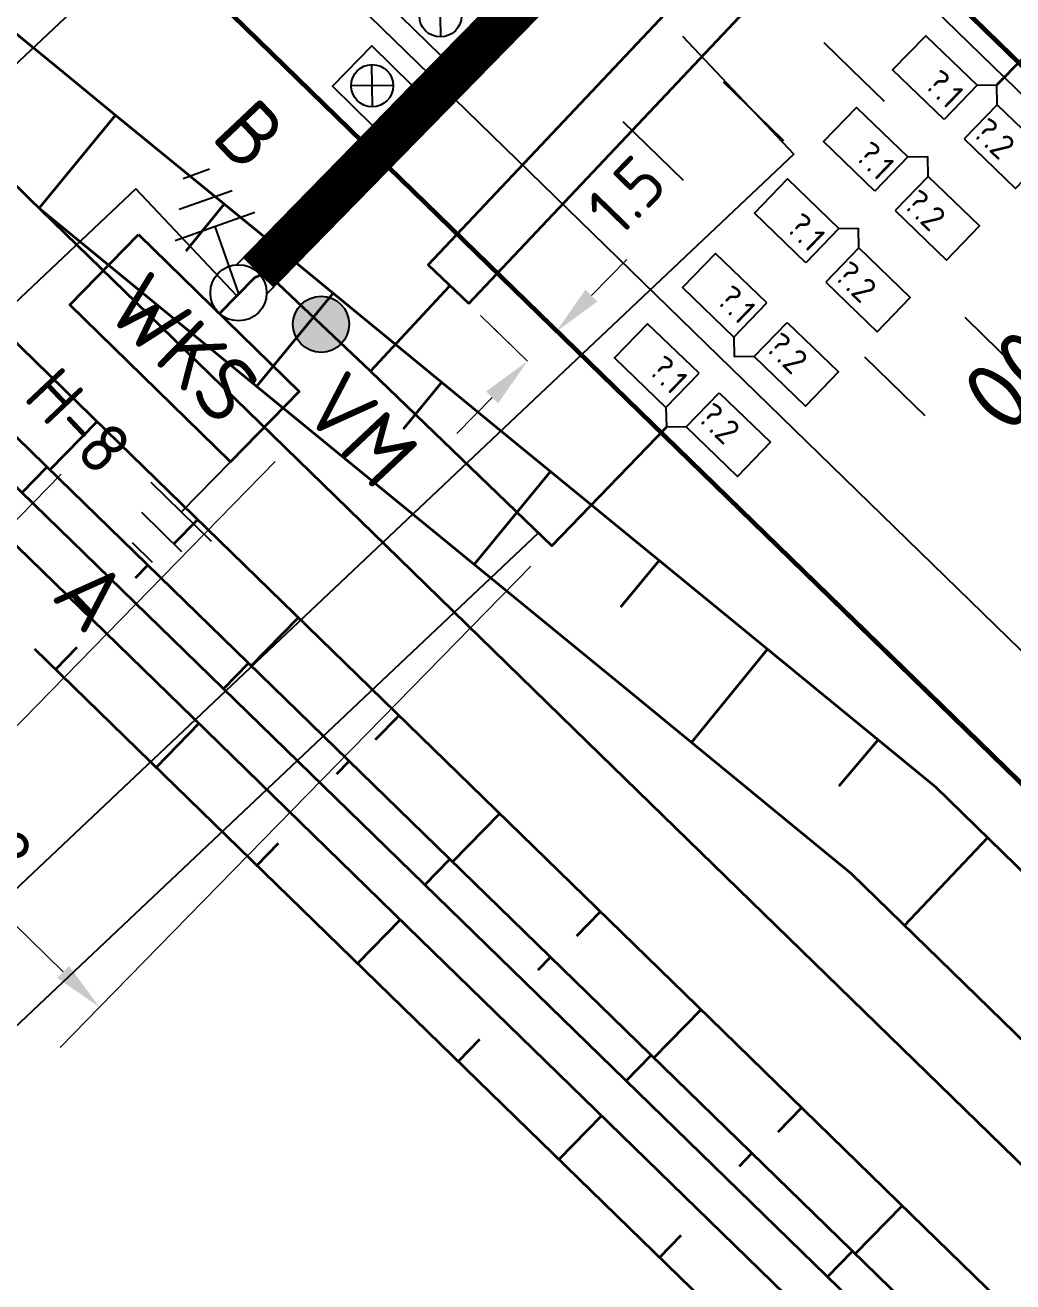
# Model space of a CAD drawing. Header units: metres. Extents: x 134219 to 139178, y 438661 to 444352.
# Drawn here: x 137323.8 to 137358.94, y 440332.51 to 440377.25 of the extents above; entities that cross this region are included whole.
import ezdxf
from ezdxf.enums import TextEntityAlignment as Align

# ---------------------------------------------------------------- set-up
doc = ezdxf.new("R2010")
doc.units = ezdxf.units.M
doc.linetypes.add('13strp', pattern=[4, 1, -3])
doc.linetypes.add('39strp', pattern=[12, 3, -9])
doc.layers.get('DEFPOINTS').update_dxf_attribs({"color": 193})
for name, color, linetype, lineweight in [('N-WE-KL-DATA-S', 10, 'Continuous', 25), ('N-WE-KL-DATA-T18', 1, 'Continuous', 18), ('N-WE-KL-DATA-T25', 7, 'Continuous', 25), ('N-WE-KL-ET_AARDING-S', 7, 'Continuous', 25), ('N-WE-KL-ET_AARDING_AARDELECTRODE-T18', 10, 'Continuous', 18), ('N-WE-KL-ET_AARDING_AARDELECTRODE-T25', 7, 'Continuous', 25), ('N-WE-KL-ET_HULPSTUK_MOF-S', 10, 'Continuous', 25), ('N-WE-KL-ET_LS_OV_KABEL-G', 10, 'KL-LS-OV-N', 35), ('N-WE-KL-ET_LS_OV_KABEL-M', 7, 'Continuous', 18), ('N-WE-KL-ET_LS_OV_KAST-G', 10, 'Continuous', 35), ('N-WE-KL-ET_MANTELBUIS-G', 10, 'Continuous', 35), ('N-WE-KL-MONITORING-T18', 1, 'Continuous', 25), ('N-WE-VW-BEWEGWIJZERING_DRAAGCONSTRUCTIE-PORTAAL-S', 10, 'Continuous', 25), ('N-WE-VW-BEWEGWIJZERING_DRAAGCONSTRUCTIE_PORTAAL_POER-S', 7, 'Continuous', 25), ('N-WE-VW-VS-S', 160, 'Continuous', 25), ('N-WE-VW-VS-T18', 10, 'Continuous', 18), ('N-WE-VW-VS-T25', 7, 'Continuous', 25), ('Utd-ondergr-nw', 8, '13strp', 35), ('X-XX-AL-AANPIJLING-S', 7, 'Continuous', 25)]:
    doc.layers.add(name, color=color, linetype=linetype, lineweight=lineweight)
doc.layers.add('N-WE-KL-MONITORING-T25', color=2, linetype='Continuous')
doc.layers.add('Utd-weg-nw', color=8, linetype='Continuous')
doc.styles.add('alm a2ee v011$0$rtw_iso', font='NLCS-ISO.ttf')
doc.styles.add('ISO18', font='NLCS-ISO.ttf')
doc.styles.add('ISO25', font='NLCS-ISO.ttf')
doc.styles.add('NLCS-ISO', font='NLCS-ISO.ttf')
doc.styles.add('NLCS_18', font='NLCS-ISO.ttf', dxfattribs={"height": 1.8})
doc.linetypes.add('KL-LS-OV-N', pattern='A,4,-1,[103,NLCS.SHX,S=0.75,R=0,X=0,Y=0],-1,4,-1.5,["0V",Standard,S=1,R=0,X=0,Y=-0.5],-3', length=14.5)
doc.dimstyles.new('NLCS_t18_pijl_Dimension_l3_h1', dxfattribs={"dimtxt": 1.8, "dimasz": 1.8, "dimexe": 2, "dimexo": 2, "dimgap": 0.7, "dimtad": 1, "dimdec": 1, "dimzin": 0, "dimdsep": 46, "dimtxsty": 'NLCS_18', "dimcen": 2.5, "dimdle": 2, "dimclrd": 256, "dimclre": 256, "dimclrt": 256, "dimadec": 1, "dimazin": 0, "dimtfac": 1, "dimtdec": 1, "dimtofl": 0, "dimtmove": 1, "dimatfit": 0, "dimfxl": 0, "dimtolj": 1, "dimtzin": 0, "dimlwd": 18, "dimlwe": 18, "dimarcsym": 0})

# ---------------------------------------------------------------- blocks, each defined once
blk = doc.blocks.new('SVW-BEWEGWIJZERING_DRAAGCONSTRUCTIE_PORTAAL_ANWB (A2 77.880 HRR)')
for points in [[(-0.074, 0.997), (20.207, 21.763)], [(0.999, -0.051), (21.28, 20.715)]]:
    blk.add_lwpolyline(points)
at = {"ltscale": 10}
blk.add_lwpolyline([(0.699, 0.715, 1.5, 1.5, 0), (20.507, 20.997, 0, 0, 0)], format="xyseb", dxfattribs=at)
blk = doc.blocks.new('SKL-DATA_SIGNAALGEVER_DYNAMISCH-SO')
blk.add_line((0, 2), (0, -2))
blk.add_lwpolyline([(0, -1), (0, 1), (-2, 1), (-2, -1)], close=True)
for points in [[(-0.47, -0.53), (-1.53, 0.53)], [(-0.47, 0.53), (-1.53, -0.53)]]:
    blk.add_lwpolyline(points)
blk.add_circle((-1, 0), 0.75)
at = {"layer": 'N-WE-KL-DATA-T18', "linetype": 'ByBlock', "style": 'NLCS-ISO', "flags": 1}
for tag, p in [('LEVERANCIER', (0, -6.431)), ('BEHOREND_BIJ_PORTAAL_(CONSTRUCTIENUMMER)', (0, -10.215)), ('LOCATIE', (0, -14)), ('TYPE_SIGNAALGEVER', (0, -17.784)), ('PB-ADRES', (0, -21.569)), ('RIJSTROOK_(1,2,3,ETC.)', (0, -25.353)), ('BPS-CODERING', (0, -29.138)), ('OVERIGE_OPMERKING(EN)_1', (0, -32.922)), ('OVERIGE_OPMERKING(EN)_2', (0, -36.707))]:
    blk.add_attdef(tag, p, '', height=1.8, dxfattribs=at)
at = {"layer": 'N-WE-KL-DATA-T25', "linetype": 'ByBlock', "style": 'NLCS-ISO'}
blk.add_attdef('OMSCHRIJVING_T.B.V._LEGENDA', (0, 4.715), '', height=2.5, dxfattribs=at)
blk = doc.blocks.new('SVW-VS_KAST_BERMKAST-SO')
blk.add_lwpolyline([(-4, -1), (4, -1), (4, -4.5), (-4, -4.5)], close=True)
at = {"layer": 'N-WE-VW-VS-T18', "style": 'NLCS-ISO', "flags": 1}
for tag, p in [('OMSCHRIJVING_LEGENDA', (0, -11.181)), ('CONSTRUCTIENUMMER', (0, -14.965)), ('LOCATIE', (0, -18.75)), ('BPS-CODERING', (0, -22.534)), ('NAAM_TB_POORTNUMMER_1', (0, -26.319)), ('CLID_POORTNUMMER_1', (0, -30.103)), ('IP-ADRES_POORTNUMMER_1', (0, -33.888)), ('NAAM_TB_POORTNUMMER_2', (0, -37.672)), ('CLID_POORTNUMMER_2', (0, -41.457)), ('IP-ADRES_POORTNUMMER_2', (0, -45.241)), ('NAAM_TB_POORTNUMMER_3', (0, -49.026)), ('CLID_POORTNUMMER_3', (0, -52.81)), ('IP-ADRES_POORTNUMMER_3', (0, -56.595)), ('NAAM_TB_POORTNUMMER_4', (0, -60.379)), ('CLID_POORTNUMMER_4', (0, -64.164)), ('IP-ADRES_POORTNUMMER_4', (0, -67.948)), ('NAAM_SWITCH', (0, -71.733)), ('IP-ADRES_SWITCH', (0, -75.517)), ('VOEDINGSPUNT', (0, -79.302)), ('POSITIE_X', (0, -86.871)), ('POSITIE_Y', (0, -90.655)), ('OVERIGE_OPMERKING(EN)_1', (0, -94.44)), ('OVERIGE_OPMERKING(EN)_2', (0, -98.224))]:
    blk.add_attdef(tag, p, '', height=1.8, dxfattribs=at)
at = {"layer": 'N-WE-VW-VS-T18', "style": 'NLCS-ISO'}
blk.add_attdef('GROEPSNUMMER', (0, -83.086), '', height=1.8, dxfattribs=at)
at = {"layer": 'N-WE-VW-VS-T25', "style": 'NLCS-ISO'}
blk.add_attdef('SOORT_KAST', text='', height=2.25, dxfattribs=at).set_placement((0, -2.75), align=Align.MIDDLE_CENTER)
blk = doc.blocks.new('SVW-TDI_HULP_DETECTIELUS-SO')
blk.add_line((0.5, 0.5), (0, 0))
at = {"color": 0, "linetype": 'ByBlock'}
blk.add_lwpolyline([(0.5, 2.192), (3.038, 2.192), (3.038, 0.5), (0.5, 0.5)], close=True, dxfattribs=at)
at = {"layer": 'N-WE-VW-VS-T18', "linetype": 'ByBlock', "style": 'NLCS-ISO', "flags": 1}
for tag, p in [('OMSCHRIJVING_LEGENDA', (7.741, -6.192)), ('NABIJ_PORTAAL', (7.741, -9.976)), ('LOCATIE', (7.741, -13.761)), ('RIJSTROKEN', (7.741, -17.545)), ('OVERIGE_OPMERKING(EN)_1', (7.741, -21.33)), ('OVERIGE_OPMERKING(EN)_2', (7.741, -25.114))]:
    blk.add_attdef(tag, p, '', height=1.8, dxfattribs=at)
at = {"layer": 'N-WE-VW-VS-T25', "linetype": 'ByBlock', "style": 'NLCS-ISO'}
blk.add_attdef('LUSNUMMER', text='', height=1.8, dxfattribs=at).set_placement((2.264, 1.346), align=Align.MIDDLE)
blk = doc.blocks.new('SKL-ET_HULP_MOF_VERBINDINGSMOF-SO')
at = {"ltscale": 10}
h = blk.add_hatch(color=256, dxfattribs=at)
edge = h.paths.add_edge_path()
edge.add_arc((0, 0), 1, 0, 360)
blk.add_circle((0, 0), 1)
at = {"layer": 'N-WE-KL-MONITORING-T18', "style": 'ISO18', "flags": 1}
for tag, p in [('OMSCHRIJVING_LEGENDA', (0, -8.431)), ('LOCATIE', (0, -12.215)), ('MASTNUMMER', (0, -16)), ('VAN', (0, -19.784)), ('NAAR', (0, -23.569)), ('VOEDINGSPUNT', (0, -27.353)), ('GROEPSNUMMER', (0, -31.138)), ('OVERIGE_OPMERKING(EN)_1', (0, -34.922)), ('OVERIGE_OPMERKING(EN)_2', (0, -38.707))]:
    blk.add_attdef(tag, p, '', height=1.8, dxfattribs=at)
at = {"layer": 'N-WE-KL-MONITORING-T25', "style": 'ISO25'}
blk.add_attdef('SOORT_MOF', (0, 2.715), '', height=2.25, dxfattribs=at)
blk = doc.blocks.new('SKL-ET_AARDING_AARDELECTRODE-SO')
for points in [[(2.5, 1.5), (2.5, -1.5)], [(3.5, 1), (3.5, -1)], [(4.5, -0.5), (4.5, 0.5)], [(0, 0), (2.5, 0)]]:
    blk.add_lwpolyline(points)
at = {"layer": 'N-WE-KL-ET_AARDING_AARDELECTRODE-T18', "style": 'NLCS-ISO', "flags": 1}
for tag, p in [('OMSCHRIJVING_LEGENDA', (0, -8.635)), ('CONSTRUCTIENUMMER', (0, -12.42)), ('LOCATIE', (0, -16.204)), ('OVERIGE_OPMERKING(EN)_1', (0, -19.989)), ('OVERIGE_OPMERKING(EN)_2', (0, -23.773))]:
    blk.add_attdef(tag, p, '', height=1.8, dxfattribs=at)
at = {"layer": 'N-WE-KL-ET_AARDING_AARDELECTRODE-T25', "style": 'NLCS-ISO'}
blk.add_attdef('TYPE_SYMBOOL', (0, 4.405), '', height=2.25, dxfattribs=at)
blk = doc.blocks.new('SKL-ET_AARDING_AARDELEKTRODE-SO (1)')
for points in [[(2.5, 1.5), (2.5, -1.5)], [(3.5, 1), (3.5, -1)], [(4.5, -0.5), (4.5, 0.5)], [(0, 0), (2.5, 0)]]:
    blk.add_lwpolyline(points)
at = {"layer": 'N-WE-KL-ET_AARDING_AARDELECTRODE-T18', "style": 'NLCS-ISO', "flags": 1}
for tag, p in [('OMSCHRIJVING_LEGENDA', (0, -8.635)), ('CONSTRUCTIENUMMER', (0, -12.42)), ('LOCATIE', (0, -16.204)), ('OVERIGE_OPMERKING(EN)_1', (0, -19.989)), ('OVERIGE_OPMERKING(EN)_2', (0, -23.773))]:
    blk.add_attdef(tag, p, '', height=1.8, dxfattribs=at)
at = {"layer": 'N-WE-KL-ET_AARDING_AARDELECTRODE-T25', "style": 'NLCS-ISO'}
blk.add_attdef('TYPE_SYMBOOL', (0, 4.405), '', height=2.25, dxfattribs=at)
blk = doc.blocks.new('SVW-BEWEGWIJZERING_DRAAGCONSTRUCTIE_PORTAAL_POER-SO')
blk.add_circle((0, 0), 1)
at = {"layer": 'N-WE-KL-MONITORING-T18', "style": 'ISO18', "flags": 1}
for tag, p in [('OMSCHRIJVING_LEGENDA', (0, 28.559)), ('CONSTRUCTIENUMMER', (0, 24.775)), ('LOCATIE', (0, 20.99)), ('TYPE_POER', (0, 17.206)), ('POSITIE_POER', (0, 13.421)), ('OVERIGE_OPMERKING(EN)_1', (0, 9.637)), ('OVERIGE_OPMERKING(EN)_2', (0, 5.852))]:
    blk.add_attdef(tag, p, '', height=1.8, dxfattribs=at)
blk = doc.blocks.new('SVW-BEWEGWIJZERING_DRAAGCONSTRUCTIE_PORTAAL')
blk.add_circle((0, 0), 1)
at = {"layer": 'N-WE-KL-MONITORING-T18', "style": 'ISO18', "flags": 1}
for tag, p in [('OMSCHRIJVING_LEGENDA', (9, -7.431)), ('CONSTRUCTIENUMMER', (9, -11.215)), ('LOCATIE', (9, -15)), ('LENGTE_PORTAAL', (9, -18.784)), ('TYPE_PORTAAL', (9, -22.569)), ('BPS-CODERING', (9, -26.353)), ('OVERIGE_OPMERKING(EN)_1', (9, -30.138)), ('OVERIGE_OPMERKING(EN)_2', (9, -33.922))]:
    blk.add_attdef(tag, p, '', height=1.8, dxfattribs=at)
blk = doc.blocks.new('*D353')
at = {"layer": 'DEFPOINTS', "color": 0, "transparency": 16777216}
for p in [(137316.265, 440352.229), (137316.265, 440352.229), (137326.447, 440342.286)]:
    blk.add_point(p, dxfattribs=at)
at = {"layer": 'N-WE-KL-ET_LS_OV_KABEL-M', "lineweight": 18, "transparency": 16777216}
for p, q in [((137316.265, 440352.229), (137314.868, 440350.799)), ((137326.447, 440342.286), (137325.049, 440340.855))]:
    blk.add_line(p, q, dxfattribs=at)
at = {"layer": 'N-WE-KL-ET_LS_OV_KABEL-M', "linetype": 'Continuous', "lineweight": 18, "transparency": 16777216}
blk.add_line((137325.159, 440343.543), (137317.553, 440350.972), dxfattribs=at)
at = {"layer": 'N-WE-KL-ET_LS_OV_KABEL-M', "transparency": 16777216}
for points in [[(137317.763, 440351.186), (137317.343, 440350.757), (137316.265, 440352.229)], [(137325.368, 440343.758), (137324.949, 440343.329), (137326.447, 440342.286)]]:
    blk.add_solid(points, dxfattribs=at)
at = {"layer": 'N-WE-KL-ET_LS_OV_KABEL-M', "transparency": 16777216, "insert": (137322.211, 440348.659), "char_height": 1.8, "attachment_point": 5, "rotation": 315.6757, "style": 'NLCS_18'}
blk.add_mtext('\\A1;14.2', dxfattribs=at)
blk = doc.blocks.new('*D420')
at = {"layer": 'DEFPOINTS', "color": 0, "transparency": 16777216}
for p in [(137342.689, 440366.33), (137341.671, 440365.285), (137341.671, 440365.285)]:
    blk.add_point(p, dxfattribs=at)
at = {"layer": 'N-WE-KL-ET_LS_OV_KABEL-M', "linetype": 'Continuous', "lineweight": 18, "transparency": 16777216}
for p, q in [((137343.945, 440367.619), (137345.202, 440368.908)), ((137340.415, 440363.996), (137339.159, 440362.707))]:
    blk.add_line(p, q, dxfattribs=at)
at = {"layer": 'N-WE-KL-ET_LS_OV_KABEL-M', "lineweight": 18, "transparency": 16777216}
for p, q in [((137342.689, 440366.33), (137341.257, 440367.726)), ((137341.671, 440365.285), (137340.239, 440366.681))]:
    blk.add_line(p, q, dxfattribs=at)
at = {"layer": 'N-WE-KL-ET_LS_OV_KABEL-M', "transparency": 16777216}
for points in [[(137343.73, 440367.828), (137344.16, 440367.409), (137342.689, 440366.33)], [(137340.2, 440364.206), (137340.63, 440363.787), (137341.671, 440365.285)]]:
    blk.add_solid(points, dxfattribs=at)
at = {"layer": 'N-WE-KL-ET_LS_OV_KABEL-M', "transparency": 16777216, "insert": (137345.185, 440371.183), "char_height": 1.8, "attachment_point": 5, "rotation": 45.7374, "style": 'NLCS_18'}
blk.add_mtext('\\A1;1.5', dxfattribs=at)

msp = doc.modelspace()

# ---------------------------------------------------------------- linework, layer by layer
at = {"layer": 'N-WE-KL-ET_LS_OV_KABEL-G', "flags": 128}
for points, elevation in [([(137362.441, 440379.299), (137359.56, 440376.377), (137359.252, 440376.018), (137358.369, 440375.122)], 1.281), ([(137338.862, 440368.023), (137338.889, 440367.937), (137336.092, 440364.931), (137332.377, 440368.446), (137331.957, 440368.248), (137330.718, 440366.98)], 0.252), ([(137336.092, 440364.931), (137342.541, 440358.711), (137346.611, 440362.931)], 0.252)]:
    msp.add_lwpolyline(points, dxfattribs=dict(at, elevation=elevation))
at = {"layer": 'N-WE-KL-ET_LS_OV_KABEL-M'}
for points in [[(137339.998, 440366.916), (137341.671, 440365.285)], [(137332.698, 440361.712), (137322.229, 440350.993)], [(137325.089, 440361.264), (137316.265, 440352.229)], [(137341.787, 440357.992), (137326.447, 440342.286)]]:
    msp.add_lwpolyline(points, dxfattribs=at)
at = {"layer": 'N-WE-KL-ET_MANTELBUIS-G', "flags": 128}
msp.add_lwpolyline([(137339.59, 440367.337), (137356.226, 440384.992), (137354.77, 440386.363), (137338.134, 440368.709)], close=True, dxfattribs=at)
at = {"layer": 'Utd-ondergr-nw', "linetype": 'Continuous', "flags": 128}
for points in [[(137298.882, 440434.605), (137306.044, 440427.625), (137313.205, 440420.646), (137320.367, 440413.666), (137327.528, 440406.687), (137334.69, 440399.707), (137341.851, 440392.728), (137343.477, 440391.143), (137349.012, 440385.748), (137356.174, 440378.769), (137363.335, 440371.789), (137370.497, 440364.81), (137377.658, 440357.83), (137384.82, 440350.851), (137391.981, 440343.871), (137399.143, 440336.892), (137406.304, 440329.912), (137413.466, 440322.933), (137420.627, 440315.953), (137427.789, 440308.974)], [(137298.931, 440434.655), (137306.092, 440427.675), (137313.254, 440420.696), (137320.415, 440413.716), (137327.577, 440406.737), (137334.738, 440399.757), (137341.9, 440392.778), (137343.525, 440391.194), (137349.061, 440385.798), (137356.223, 440378.819), (137363.384, 440371.839), (137370.546, 440364.86), (137377.707, 440357.881), (137384.869, 440350.901), (137392.03, 440343.922), (137399.192, 440336.942), (137406.353, 440329.963), (137413.515, 440322.983), (137420.676, 440316.004), (137427.838, 440309.024)], [(137300.419, 440407.526), (137307.58, 440400.546), (137314.742, 440393.567), (137321.903, 440386.587), (137329.065, 440379.608), (137330.69, 440378.024), (137336.226, 440372.628), (137343.388, 440365.649), (137350.549, 440358.67), (137357.71, 440351.69), (137364.872, 440344.711), (137372.033, 440337.731), (137379.195, 440330.752), (137386.356, 440323.772), (137393.518, 440316.793), (137400.679, 440309.813)], [(137300.468, 440407.576), (137307.629, 440400.597), (137314.79, 440393.617), (137321.952, 440386.638), (137329.113, 440379.658), (137330.739, 440378.074), (137336.275, 440372.679), (137343.436, 440365.699), (137350.598, 440358.72), (137357.759, 440351.74), (137364.921, 440344.761), (137372.082, 440337.781), (137379.244, 440330.802), (137386.405, 440323.822), (137393.567, 440316.843), (137400.728, 440309.863)], [(137297.096, 440404.117), (137303.658, 440396.522), (137310.219, 440388.926), (137317.38, 440381.947), (137325.142, 440375.583), (137326.904, 440374.139), (137332.904, 440369.22), (137340.666, 440362.856), (137348.427, 440356.492), (137356.189, 440350.129), (137363.35, 440343.149), (137370.512, 440336.17), (137377.673, 440329.19), (137384.835, 440322.211), (137391.996, 440315.231), (137399.158, 440308.252)], [(137300.824, 440393.614), (137307.985, 440386.635), (137315.147, 440379.655), (137322.308, 440372.676), (137323.934, 440371.091), (137329.47, 440365.696), (137336.631, 440358.717), (137343.793, 440351.737), (137350.954, 440344.758), (137358.116, 440337.778), (137365.277, 440330.799), (137372.439, 440323.819), (137379.6, 440316.84), (137386.762, 440309.86)], [(137298.032, 440390.749), (137305.194, 440383.77), (137312.355, 440376.79), (137319.517, 440369.811), (137321.142, 440368.227), (137326.678, 440362.831), (137333.839, 440355.852), (137341.001, 440348.872), (137348.162, 440341.893), (137355.324, 440334.914), (137362.485, 440327.934), (137369.647, 440320.955), (137376.808, 440313.975), (137383.97, 440306.996)], [(137296.357, 440389.031), (137303.518, 440382.051), (137310.68, 440375.072), (137317.841, 440368.092), (137319.467, 440366.508), (137325.003, 440361.113), (137332.164, 440354.133), (137339.326, 440347.154), (137346.487, 440340.174), (137353.649, 440333.195), (137360.81, 440326.215), (137367.972, 440319.236), (137375.133, 440312.256), (137382.295, 440305.277)], [(137295.467, 440388.118), (137302.629, 440381.138), (137309.79, 440374.159), (137316.952, 440367.179), (137318.577, 440365.595), (137324.113, 440360.2), (137331.275, 440353.22), (137338.436, 440346.241), (137345.598, 440339.261), (137352.759, 440332.282), (137359.92, 440325.302), (137367.082, 440318.323), (137374.243, 440311.343), (137381.405, 440304.364)], [(137301.582, 440380.064), (137308.743, 440373.084), (137315.905, 440366.105), (137317.53, 440364.521), (137323.066, 440359.125), (137330.228, 440352.146), (137337.389, 440345.166), (137344.551, 440338.187), (137351.712, 440331.208), (137358.874, 440324.228), (137366.035, 440317.249), (137373.197, 440310.269), (137380.358, 440303.29)], [(137324.305, 440370.729), (137327.022, 440374.042)], [(137329.53, 440369.216), (137330.888, 440370.872)], [(137324.305, 440370.729), (137329.903, 440366.14), (137337.664, 440359.777), (137345.426, 440353.413), (137353.188, 440347.049), (137360.349, 440340.07), (137367.511, 440333.09), (137374.672, 440326.111), (137381.834, 440319.131), (137388.995, 440312.152), (137396.157, 440305.172), (137403.318, 440298.193), (137410.48, 440291.214), (137417.641, 440284.234), (137424.803, 440277.255), (137431.964, 440270.275), (137439.126, 440263.296), (137446.287, 440256.316), (137453.449, 440249.337), (137460.61, 440242.357), (137467.771, 440235.378), (137474.933, 440228.398), (137482.094, 440221.419), (137489.256, 440214.439)], [(137332.039, 440364.389), (137334.755, 440367.702)], [(137337.263, 440362.875), (137338.621, 440364.532)], [(137324.685, 440361.422), (137326.36, 440363.141)], [(137323.697, 440360.605), (137324.587, 440361.518)], [(137339.772, 440358.049), (137342.488, 440361.362)], [(137329.104, 440358.792), (137329.941, 440359.651)], [(137327.723, 440357.572), (137328.168, 440358.028)], [(137344.996, 440356.535), (137346.355, 440358.192)], [(137331.847, 440354.443), (137333.522, 440356.161)], [(137324.132, 440355.05), (137328.71, 440350.588), (137335.871, 440343.609), (137343.033, 440336.629), (137350.194, 440329.65), (137357.356, 440322.67), (137364.517, 440315.691), (137371.679, 440308.712), (137374.189, 440306.265)], [(137325.645, 440355.093), (137324.886, 440354.314)], [(137347.505, 440351.709), (137350.203, 440355.036)], [(137330.859, 440353.626), (137331.748, 440354.539)], [(137336.265, 440351.812), (137337.103, 440352.672)], [(137329.985, 440352.382), (137328.467, 440350.825)], [(137352.758, 440350.172), (137354.145, 440351.805)], [(137334.884, 440350.592), (137335.329, 440351.049)], [(137339.008, 440347.463), (137340.683, 440349.182)], [(137332.807, 440348.114), (137332.048, 440347.335)], [(137355.086, 440345.199), (137358.042, 440348.323)], [(137338.02, 440346.646), (137338.91, 440347.559)], [(137337.147, 440345.403), (137335.629, 440343.845)], [(137343.427, 440344.833), (137344.264, 440345.692)], [(137342.046, 440343.613), (137342.491, 440344.069)], [(137346.17, 440340.484), (137347.845, 440342.202)], [(137339.968, 440341.134), (137339.209, 440340.355)], [(137345.181, 440339.667), (137346.071, 440340.58)], [(137350.588, 440337.853), (137351.426, 440338.713)], [(137344.308, 440338.423), (137342.79, 440336.866)], [(137349.207, 440336.633), (137349.652, 440337.09)], [(137353.331, 440333.504), (137355.006, 440335.223)], [(137347.13, 440334.155), (137346.371, 440333.376)], [(137352.343, 440332.687), (137353.233, 440333.6)]]:
    msp.add_lwpolyline(points, dxfattribs=at)
at = {"layer": 'Utd-weg-nw', "linetype": '39strp', "flags": 128}
for points in [[(136109.368, 442069.932), (136109.925, 442069.034), (136115.2, 442060.539), (136120.475, 442052.043), (136125.75, 442043.548), (136131.025, 442035.052), (136136.3, 442026.556), (136141.575, 442018.061), (136146.85, 442009.565), (136152.125, 442001.07), (136157.399, 441992.574), (136162.674, 441984.078), (136167.949, 441975.583), (136173.224, 441967.087), (136178.499, 441958.592), (136183.774, 441950.096), (136189.049, 441941.601), (136194.324, 441933.105), (136199.599, 441924.609), (136204.874, 441916.114), (136210.149, 441907.618), (136215.424, 441899.123), (136220.699, 441890.627), (136225.974, 441882.131), (136231.249, 441873.636), (136236.524, 441865.14), (136241.798, 441856.645), (136247.073, 441848.149), (136252.348, 441839.653), (136257.623, 441831.158), (136262.898, 441822.662), (136268.173, 441814.167), (136273.448, 441805.671), (136278.723, 441797.176), (136283.998, 441788.68), (136289.273, 441780.184), (136294.548, 441771.689), (136299.823, 441763.193), (136305.098, 441754.698), (136310.373, 441746.202), (136315.648, 441737.706), (136320.922, 441729.211), (136326.197, 441720.715), (136331.472, 441712.22), (136336.747, 441703.724), (136342.022, 441695.228), (136347.297, 441686.733), (136352.572, 441678.237), (136357.847, 441669.742), (136363.122, 441661.246), (136368.397, 441652.75), (136373.672, 441644.255), (136378.947, 441635.759), (136384.222, 441627.264), (136389.497, 441618.768), (136394.772, 441610.273), (136400.046, 441601.777), (136405.321, 441593.281), (136410.596, 441584.786), (136415.871, 441576.29), (136421.146, 441567.795), (136426.421, 441559.299), (136431.696, 441550.803), (136436.971, 441542.308), (136442.246, 441533.812), (136447.521, 441525.317), (136452.796, 441516.821), (136458.071, 441508.325), (136463.346, 441499.83), (136468.621, 441491.334), (136473.896, 441482.839), (136479.171, 441474.343), (136484.445, 441465.847), (136489.72, 441457.352), (136494.995, 441448.856), (136500.27, 441440.361), (136505.545, 441431.865), (136510.82, 441423.37), (136516.095, 441414.874), (136521.37, 441406.378), (136526.645, 441397.883), (136531.92, 441389.387), (136537.195, 441380.892), (136542.47, 441372.396), (136547.745, 441363.9), (136553.02, 441355.405), (136558.295, 441346.909), (136563.569, 441338.414), (136568.844, 441329.918), (136574.119, 441321.422), (136579.394, 441312.927), (136584.669, 441304.431), (136589.944, 441295.936), (136595.219, 441287.44), (136600.494, 441278.944), (136605.769, 441270.449), (136611.044, 441261.953), (136616.319, 441253.458), (136621.594, 441244.962), (136626.869, 441236.467), (136632.144, 441227.971), (136637.419, 441219.475), (136642.694, 441210.98), (136647.968, 441202.484), (136653.243, 441193.989), (136658.518, 441185.493), (136663.793, 441176.997), (136669.068, 441168.502), (136674.343, 441160.006), (136679.618, 441151.511), (136684.893, 441143.015), (136690.168, 441134.519), (136695.443, 441126.024), (136700.718, 441117.528), (136705.993, 441109.033), (136711.268, 441100.537), (136716.543, 441092.041), (136721.818, 441083.546), (136726.267, 441076.38), (136727.093, 441075.05), (136732.37, 441066.553), (136737.653, 441058.055), (136742.945, 441049.559), (136748.25, 441041.066), (136753.571, 441032.578), (136758.912, 441024.098), (136764.276, 441015.629), (136769.666, 441007.171), (136775.085, 440998.728), (136780.537, 440990.302), (136786.026, 440981.895), (136791.554, 440973.509), (136797.125, 440965.147), (136802.742, 440956.811), (136805.569, 440952.654), (136808.409, 440948.504), (136814.127, 440940.229), (136817.066, 440936.02), (136819.901, 440931.988), (136825.73, 440923.785), (136831.614, 440915.621), (136837.552, 440907.497), (136843.543, 440899.412), (136849.589, 440891.367), (136855.688, 440883.363), (136861.84, 440875.4), (136868.045, 440867.478), (136874.303, 440859.598), (136880.614, 440851.759), (136886.976, 440843.963), (136893.39, 440836.209), (136899.856, 440828.498), (136906.373, 440820.831), (136912.941, 440813.207), (136919.56, 440805.627), (136926.229, 440798.091), (136932.948, 440790.6), (136939.717, 440783.154), (136941.326, 440781.399), (136946.535, 440775.754), (136953.397, 440768.4), (136960.3, 440761.089), (136967.241, 440753.82), (136974.217, 440746.59), (136981.224, 440739.396), (136988.26, 440732.235), (136995.322, 440725.104), (137002.407, 440718.002), (137009.511, 440710.924), (137016.632, 440703.869), (137023.767, 440696.834), (137030.913, 440689.815), (137038.068, 440682.81), (137045.227, 440675.815), (137046.66, 440674.418), (137052.39, 440668.829), (137058.859, 440662.524), (137059.552, 440661.848), (137066.714, 440654.869), (137073.875, 440647.889), (137081.037, 440640.91), (137088.198, 440633.93), (137095.359, 440626.951), (137100.373, 440622.065), (137102.521, 440619.971), (137109.682, 440612.992), (137116.844, 440606.012), (137124.005, 440599.033), (137131.167, 440592.053), (137138.328, 440585.074), (137145.49, 440578.094), (137152.651, 440571.115), (137159.813, 440564.135), (137166.974, 440557.156), (137174.136, 440550.177), (137181.297, 440543.197), (137188.459, 440536.218), (137195.62, 440529.238), (137202.782, 440522.259), (137209.943, 440515.279), (137217.105, 440508.3), (137224.266, 440501.32), (137231.428, 440494.341), (137238.589, 440487.361), (137245.751, 440480.382), (137252.912, 440473.402), (137260.074, 440466.423), (137267.235, 440459.443), (137274.396, 440452.464), (137281.558, 440445.484), (137288.719, 440438.505), (137295.881, 440431.525), (137303.042, 440424.546), (137310.204, 440417.566), (137317.365, 440410.587), (137324.527, 440403.607), (137331.688, 440396.628), (137338.85, 440389.648), (137340.475, 440388.064), (137346.011, 440382.669), (137353.173, 440375.689), (137360.334, 440368.71), (137367.496, 440361.73), (137374.657, 440354.751), (137381.819, 440347.771), (137388.98, 440340.792), (137396.142, 440333.812), (137403.303, 440326.833), (137410.465, 440319.854), (137417.626, 440312.874), (137424.788, 440305.895), (137431.949, 440298.915), (137439.111, 440291.936), (137446.272, 440284.956), (137453.433, 440277.977), (137460.595, 440270.997), (137467.756, 440264.018), (137474.918, 440257.038), (137482.079, 440250.059), (137489.241, 440243.079), (137496.402, 440236.1), (137503.564, 440229.12), (137510.725, 440222.141), (137517.887, 440215.161), (137525.048, 440208.182), (137532.21, 440201.202), (137539.371, 440194.223), (137546.533, 440187.243), (137550.758, 440183.125), (137553.694, 440180.264), (137560.856, 440173.284), (137568.017, 440166.305), (137575.179, 440159.325), (137582.34, 440152.346), (137589.502, 440145.366), (137596.663, 440138.387), (137603.825, 440131.407), (137610.986, 440124.428), (137618.148, 440117.448), (137625.309, 440110.469), (137632.47, 440103.49), (137639.632, 440096.51), (137646.793, 440089.531), (137653.955, 440082.551), (137661.116, 440075.572), (137668.278, 440068.592), (137675.439, 440061.613), (137682.601, 440054.633), (137689.762, 440047.654), (137696.924, 440040.674), (137697.497, 440040.116), (137704.085, 440033.695), (137711.247, 440026.715), (137718.408, 440019.736), (137725.57, 440012.756), (137732.731, 440005.777), (137739.893, 439998.797), (137747.054, 439991.818), (137754.216, 439984.838), (137761.377, 439977.859), (137768.539, 439970.879), (137775.7, 439963.9), (137782.862, 439956.92), (137790.023, 439949.941), (137797.185, 439942.961), (137804.346, 439935.982), (137811.507, 439929.002), (137818.669, 439922.023), (137825.83, 439915.043), (137832.992, 439908.064), (137840.153, 439901.084), (137847.315, 439894.105), (137854.476, 439887.125), (137861.638, 439880.146), (137868.799, 439873.167), (137875.961, 439866.187)], [(136106.01, 442068.704), (136106.952, 442067.188), (136112.227, 442058.693), (136117.501, 442050.197), (136122.776, 442041.701), (136128.051, 442033.206), (136133.326, 442024.71), (136138.601, 442016.215), (136143.876, 442007.719), (136149.151, 441999.223), (136154.426, 441990.728), (136159.701, 441982.232), (136164.976, 441973.737), (136170.251, 441965.241), (136175.526, 441956.745), (136180.801, 441948.25), (136186.076, 441939.754), (136191.351, 441931.259), (136196.625, 441922.763), (136201.9, 441914.268), (136207.175, 441905.772), (136212.45, 441897.276), (136217.725, 441888.781), (136223, 441880.285), (136228.275, 441871.79), (136233.55, 441863.294), (136238.825, 441854.798), (136244.1, 441846.303), (136249.375, 441837.807), (136254.65, 441829.312), (136259.925, 441820.816), (136265.2, 441812.32), (136270.475, 441803.825), (136275.75, 441795.329), (136281.024, 441786.834), (136286.299, 441778.338), (136291.574, 441769.843), (136296.849, 441761.347), (136302.124, 441752.851), (136307.399, 441744.356), (136312.674, 441735.86), (136317.949, 441727.365), (136323.224, 441718.869), (136328.499, 441710.373), (136333.774, 441701.878), (136339.049, 441693.382), (136344.324, 441684.887), (136349.599, 441676.391), (136354.874, 441667.895), (136360.148, 441659.4), (136365.423, 441650.904), (136370.698, 441642.409), (136375.973, 441633.913), (136381.248, 441625.417), (136386.523, 441616.922), (136391.798, 441608.426), (136397.073, 441599.931), (136402.348, 441591.435), (136407.623, 441582.94), (136412.898, 441574.444), (136418.173, 441565.948), (136423.448, 441557.453), (136428.723, 441548.957), (136433.998, 441540.462), (136439.273, 441531.966), (136444.547, 441523.47), (136449.822, 441514.975), (136455.097, 441506.479), (136460.372, 441497.984), (136465.647, 441489.488), (136470.922, 441480.992), (136476.197, 441472.497), (136481.472, 441464.001), (136486.747, 441455.506), (136492.022, 441447.01), (136497.297, 441438.514), (136502.572, 441430.019), (136507.847, 441421.523), (136513.122, 441413.028), (136518.397, 441404.532), (136523.671, 441396.037), (136528.946, 441387.541), (136534.221, 441379.045), (136539.496, 441370.55), (136544.771, 441362.054), (136550.046, 441353.559), (136555.321, 441345.063), (136560.596, 441336.567), (136565.871, 441328.072), (136571.146, 441319.576), (136576.421, 441311.081), (136581.696, 441302.585), (136586.971, 441294.089), (136592.246, 441285.594), (136597.521, 441277.098), (136602.796, 441268.603), (136608.07, 441260.107), (136613.345, 441251.611), (136618.62, 441243.116), (136623.895, 441234.62), (136629.17, 441226.125), (136634.445, 441217.629), (136639.72, 441209.134), (136644.995, 441200.638), (136650.27, 441192.142), (136655.545, 441183.647), (136660.82, 441175.151), (136666.095, 441166.656), (136671.37, 441158.16), (136676.645, 441149.664), (136681.92, 441141.169), (136687.194, 441132.673), (136692.469, 441124.178), (136697.744, 441115.682), (136703.019, 441107.186), (136708.294, 441098.691), (136713.569, 441090.195), (136718.844, 441081.7), (136723.294, 441074.533), (136724.119, 441073.204), (136729.397, 441064.706), (136734.681, 441056.206), (136739.975, 441047.706), (136745.283, 441039.209), (136750.608, 441030.716), (136755.953, 441022.23), (136761.321, 441013.752), (136766.717, 441005.286), (136772.143, 440996.832), (136777.603, 440988.395), (136783.1, 440979.975), (136788.637, 440971.576), (136794.218, 440963.199), (136799.845, 440954.847), (136802.678, 440950.682), (136805.523, 440946.524), (136811.254, 440938.23), (136814.2, 440934.011), (136817.042, 440929.97), (136822.884, 440921.748), (136828.781, 440913.565), (136834.733, 440905.422), (136840.738, 440897.319), (136846.798, 440889.255), (136852.911, 440881.233), (136859.078, 440873.251), (136865.297, 440865.311), (136871.57, 440857.412), (136877.895, 440849.555), (136884.272, 440841.741), (136890.701, 440833.969), (136897.182, 440826.24), (136903.714, 440818.555), (136910.297, 440810.913), (136916.931, 440803.316), (136923.616, 440795.763), (136930.351, 440788.254), (136937.135, 440780.791), (136938.747, 440779.032), (136943.969, 440773.374), (136950.845, 440766.004), (136957.762, 440758.679), (136964.716, 440751.397), (136971.704, 440744.154), (136978.723, 440736.948), (136985.769, 440729.777), (136992.84, 440722.637), (136999.933, 440715.526), (137007.044, 440708.441), (137014.172, 440701.38), (137021.312, 440694.339), (137028.463, 440687.316), (137035.621, 440680.307), (137042.783, 440673.311), (137044.215, 440671.913), (137049.947, 440666.323), (137056.416, 440660.017), (137057.109, 440659.342), (137064.271, 440652.362), (137071.432, 440645.383), (137078.594, 440638.403), (137085.755, 440631.424), (137092.917, 440624.444), (137097.93, 440619.559), (137100.078, 440617.465), (137107.24, 440610.485), (137114.401, 440603.506), (137121.563, 440596.526), (137128.724, 440589.547), (137135.886, 440582.567), (137143.047, 440575.588), (137150.209, 440568.608), (137157.37, 440561.629), (137164.531, 440554.649), (137171.693, 440547.67), (137178.854, 440540.691), (137186.016, 440533.711), (137193.177, 440526.732), (137200.339, 440519.752), (137207.5, 440512.773), (137214.662, 440505.793), (137221.823, 440498.814), (137228.985, 440491.834), (137236.146, 440484.855), (137243.308, 440477.875), (137250.469, 440470.896), (137257.631, 440463.916), (137264.792, 440456.937), (137271.954, 440449.957), (137279.115, 440442.978), (137286.277, 440435.998), (137293.438, 440429.019), (137300.6, 440422.039), (137307.761, 440415.06), (137314.923, 440408.08), (137322.084, 440401.101), (137329.246, 440394.121), (137336.407, 440387.142), (137338.033, 440385.558), (137343.568, 440380.162), (137350.73, 440373.183), (137357.891, 440366.203), (137365.053, 440359.224), (137372.214, 440352.244), (137379.376, 440345.265), (137386.537, 440338.285), (137393.699, 440331.306), (137400.86, 440324.326), (137408.022, 440317.347), (137415.183, 440310.368), (137422.345, 440303.388), (137429.506, 440296.409), (137436.668, 440289.429), (137443.829, 440282.45), (137450.991, 440275.47), (137458.152, 440268.491), (137465.314, 440261.511), (137472.475, 440254.532), (137479.637, 440247.552), (137486.798, 440240.573), (137493.96, 440233.593), (137501.121, 440226.614), (137508.283, 440219.634), (137515.444, 440212.655), (137522.605, 440205.675), (137529.767, 440198.696), (137536.928, 440191.716), (137544.09, 440184.737), (137548.315, 440180.619), (137551.251, 440177.757), (137558.413, 440170.778), (137565.574, 440163.798), (137572.736, 440156.819), (137579.897, 440149.839), (137587.059, 440142.86), (137594.22, 440135.88), (137601.382, 440128.901), (137608.543, 440121.921), (137615.705, 440114.942), (137622.866, 440107.962), (137630.028, 440100.983), (137637.189, 440094.004), (137644.351, 440087.024), (137651.512, 440080.045), (137658.674, 440073.065), (137665.835, 440066.086), (137672.997, 440059.106), (137680.158, 440052.127), (137687.32, 440045.147), (137694.481, 440038.168), (137695.054, 440037.609), (137701.642, 440031.188), (137708.804, 440024.209), (137715.965, 440017.229), (137723.127, 440010.25), (137730.288, 440003.27), (137737.45, 439996.291), (137744.611, 439989.311), (137751.773, 439982.332), (137758.934, 439975.352), (137766.096, 439968.373), (137773.257, 439961.393), (137780.419, 439954.414), (137787.58, 439947.434), (137794.742, 439940.455), (137801.903, 439933.475), (137809.065, 439926.496), (137816.226, 439919.516), (137823.388, 439912.537), (137830.549, 439905.557), (137837.711, 439898.578), (137844.872, 439891.598), (137852.034, 439884.619), (137859.195, 439877.639), (137866.357, 439870.66), (137873.518, 439863.681)], [(136102.653, 442067.476), (136103.978, 442065.342), (136109.253, 442056.846), (136114.528, 442048.351), (136119.803, 442039.855), (136125.078, 442031.36), (136130.353, 442022.864), (136135.628, 442014.368), (136140.903, 442005.873), (136146.178, 441997.377), (136151.453, 441988.882), (136156.727, 441980.386), (136162.002, 441971.89), (136167.277, 441963.395), (136172.552, 441954.899), (136177.827, 441946.404), (136183.102, 441937.908), (136188.377, 441929.412), (136193.652, 441920.917), (136198.927, 441912.421), (136204.202, 441903.926), (136209.477, 441895.43), (136214.752, 441886.935), (136220.027, 441878.439), (136225.302, 441869.943), (136230.577, 441861.448), (136235.852, 441852.952), (136241.126, 441844.457), (136246.401, 441835.961), (136251.676, 441827.465), (136256.951, 441818.97), (136262.226, 441810.474), (136267.501, 441801.979), (136272.776, 441793.483), (136278.051, 441784.987), (136283.326, 441776.492), (136288.601, 441767.996), (136293.876, 441759.501), (136299.151, 441751.005), (136304.426, 441742.51), (136309.701, 441734.014), (136314.976, 441725.518), (136320.25, 441717.023), (136325.525, 441708.527), (136330.8, 441700.032), (136336.075, 441691.536), (136341.35, 441683.04), (136346.625, 441674.545), (136351.9, 441666.049), (136357.175, 441657.554), (136362.45, 441649.058), (136367.725, 441640.562), (136373, 441632.067), (136378.275, 441623.571), (136383.55, 441615.076), (136388.825, 441606.58), (136394.1, 441598.084), (136399.375, 441589.589), (136404.649, 441581.093), (136409.924, 441572.598), (136415.199, 441564.102), (136420.474, 441555.607), (136425.749, 441547.111), (136431.024, 441538.615), (136436.299, 441530.12), (136441.574, 441521.624), (136446.849, 441513.129), (136452.124, 441504.633), (136457.399, 441496.137), (136462.674, 441487.642), (136467.949, 441479.146), (136473.224, 441470.651), (136478.499, 441462.155), (136483.773, 441453.659), (136489.048, 441445.164), (136494.323, 441436.668), (136499.598, 441428.173), (136504.873, 441419.677), (136510.148, 441411.181), (136515.423, 441402.686), (136520.698, 441394.19), (136525.973, 441385.695), (136531.248, 441377.199), (136536.523, 441368.704), (136541.798, 441360.208), (136547.073, 441351.712), (136552.348, 441343.217), (136557.623, 441334.721), (136562.898, 441326.226), (136568.172, 441317.73), (136573.447, 441309.234), (136578.722, 441300.739), (136583.997, 441292.243), (136589.272, 441283.748), (136594.547, 441275.252), (136599.822, 441266.756), (136605.097, 441258.261), (136610.372, 441249.765), (136615.647, 441241.27), (136620.922, 441232.774), (136626.197, 441224.278), (136631.472, 441215.783), (136636.747, 441207.287), (136642.022, 441198.792), (136647.296, 441190.296), (136652.571, 441181.801), (136657.846, 441173.305), (136663.121, 441164.809), (136668.396, 441156.314), (136673.671, 441147.818), (136678.946, 441139.323), (136684.221, 441130.827), (136689.496, 441122.331), (136694.771, 441113.836), (136700.046, 441105.34), (136705.321, 441096.845), (136710.596, 441088.349), (136715.871, 441079.853), (136720.32, 441072.687), (136721.146, 441071.358), (136726.424, 441062.859), (136731.709, 441054.357), (136737.005, 441045.854), (136742.316, 441037.353), (136747.644, 441028.854), (136752.993, 441020.361), (136758.367, 441011.876), (136763.768, 441003.4), (136769.201, 440994.937), (136774.668, 440986.488), (136780.173, 440978.055), (136785.719, 440969.642), (136791.31, 440961.251), (136796.948, 440952.883), (136799.787, 440948.709), (136802.638, 440944.543), (136808.381, 440936.231), (136811.334, 440932.003), (136814.182, 440927.952), (136820.038, 440919.711), (136825.948, 440911.51), (136831.914, 440903.347), (136837.933, 440895.225), (136844.007, 440887.143), (136850.134, 440879.102), (136856.315, 440871.102), (136862.549, 440863.143), (136868.836, 440855.226), (136875.176, 440847.351), (136881.568, 440839.519), (136888.012, 440831.729), (136894.507, 440823.983), (136901.055, 440816.279), (136907.653, 440808.62), (136914.303, 440801.005), (136921.003, 440793.434), (136927.753, 440785.909), (136934.554, 440778.428), (136936.169, 440776.665), (136941.402, 440770.994), (136948.293, 440763.609), (136955.224, 440756.269), (136962.191, 440748.973), (136969.191, 440741.718), (136976.221, 440734.5), (136983.277, 440727.319), (136990.358, 440720.169), (136997.459, 440713.05), (137004.578, 440705.958), (137011.712, 440698.89), (137018.857, 440691.844), (137026.012, 440684.817), (137033.174, 440677.805), (137040.338, 440670.806), (137041.771, 440669.408), (137047.503, 440663.817), (137053.973, 440657.511), (137054.666, 440656.835), (137061.828, 440649.856), (137068.989, 440642.876), (137076.151, 440635.897), (137083.312, 440628.917), (137090.474, 440621.938), (137095.487, 440617.052), (137097.635, 440614.958), (137104.797, 440607.979), (137111.958, 440600.999), (137119.12, 440594.02), (137126.281, 440587.04), (137133.443, 440580.061), (137140.604, 440573.081), (137147.766, 440566.102), (137154.927, 440559.122), (137162.089, 440552.143), (137169.25, 440545.163), (137176.412, 440538.184), (137183.573, 440531.205), (137190.735, 440524.225), (137197.896, 440517.246), (137205.058, 440510.266), (137212.219, 440503.287), (137219.38, 440496.307), (137226.542, 440489.328), (137233.703, 440482.348), (137240.865, 440475.369), (137248.026, 440468.389), (137255.188, 440461.41), (137262.349, 440454.43), (137269.511, 440447.451), (137276.672, 440440.471), (137283.834, 440433.492), (137290.995, 440426.512), (137298.157, 440419.533), (137305.318, 440412.553), (137312.48, 440405.574), (137319.641, 440398.594), (137326.803, 440391.615), (137333.964, 440384.635), (137335.59, 440383.051), (137341.126, 440377.656), (137348.287, 440370.676), (137355.449, 440363.697), (137362.61, 440356.717), (137369.772, 440349.738), (137376.933, 440342.758), (137384.095, 440335.779), (137391.256, 440328.799), (137398.417, 440321.82), (137405.579, 440314.84), (137412.74, 440307.861), (137419.902, 440300.882), (137427.063, 440293.902), (137434.225, 440286.923), (137441.386, 440279.943), (137448.548, 440272.964), (137455.709, 440265.984), (137462.871, 440259.005), (137470.032, 440252.025), (137477.194, 440245.046), (137484.355, 440238.066), (137491.517, 440231.087), (137498.678, 440224.107), (137505.84, 440217.128), (137513.001, 440210.148), (137520.163, 440203.169), (137527.324, 440196.189), (137534.486, 440189.21), (137541.647, 440182.23), (137545.872, 440178.112), (137548.809, 440175.251), (137555.97, 440168.271), (137563.132, 440161.292), (137570.293, 440154.312), (137577.454, 440147.333), (137584.616, 440140.353), (137591.777, 440133.374), (137598.939, 440126.394), (137606.1, 440119.415), (137613.262, 440112.435), (137620.423, 440105.456), (137627.585, 440098.476), (137634.746, 440091.497), (137641.908, 440084.517), (137649.069, 440077.538), (137656.231, 440070.559), (137663.392, 440063.579), (137670.554, 440056.6), (137677.715, 440049.62), (137684.877, 440042.641), (137692.038, 440035.661), (137692.611, 440035.103), (137699.2, 440028.682), (137706.361, 440021.702), (137713.523, 440014.723), (137720.684, 440007.743), (137727.846, 440000.764), (137735.007, 439993.784), (137742.169, 439986.805), (137749.33, 439979.825), (137756.491, 439972.846), (137763.653, 439965.866), (137770.814, 439958.887), (137777.976, 439951.907), (137785.137, 439944.928), (137792.299, 439937.948), (137799.46, 439930.969), (137806.622, 439923.989), (137813.783, 439917.01), (137820.945, 439910.03), (137828.106, 439903.051), (137835.268, 439896.071), (137842.429, 439889.092), (137849.591, 439882.112), (137856.752, 439875.133), (137863.914, 439868.153), (137871.075, 439861.174)]]:
    msp.add_lwpolyline(points, dxfattribs=at)
at = {"layer": 'Utd-weg-nw', "linetype": 'Continuous', "flags": 128}
for points in [[(137298.394, 440434.103), (137305.555, 440427.124), (137312.717, 440420.144), (137319.878, 440413.165), (137327.039, 440406.185), (137334.201, 440399.206), (137341.362, 440392.226), (137342.988, 440390.642), (137348.524, 440385.247), (137355.685, 440378.268), (137362.847, 440371.288), (137370.008, 440364.309), (137377.17, 440357.329), (137384.331, 440350.35), (137391.493, 440343.37), (137398.654, 440336.391), (137405.816, 440329.411), (137412.977, 440322.432), (137420.139, 440315.452), (137427.3, 440308.473)], [(137295.644, 440416.955), (137302.806, 440409.975), (137309.967, 440402.996), (137317.129, 440396.016), (137324.29, 440389.037), (137331.452, 440382.057), (137333.077, 440380.473), (137338.613, 440375.078), (137345.775, 440368.098), (137352.936, 440361.119), (137360.097, 440354.139), (137367.259, 440347.16), (137374.42, 440340.18), (137381.582, 440333.201), (137388.743, 440326.221), (137395.905, 440319.242), (137403.066, 440312.262), (137410.228, 440305.283)]]:
    msp.add_lwpolyline(points, dxfattribs=at)
at = {"layer": 'X-XX-AL-AANPIJLING-S'}
for p, q in [((137281.764, 440336.431), (137345.848, 440397.006)), ((137351.147, 440372.654), (137294.93, 440319.516)), ((137327.74, 440371.421), (137264.208, 440311.369)), ((137342.06, 440359.175), (137316.395, 440334.915))]:
    msp.add_line(p, q, dxfattribs=at)
for points, elevation in [([(137347.18, 440376.85), (137351.147, 440372.654)], 0.788), ([(137331.338, 440367.614), (137327.74, 440371.421)], 0.252)]:
    msp.add_lwpolyline(points, dxfattribs=dict(at, elevation=elevation))

# ---------------------------------------------------------------- block references
at = {"layer": 'N-WE-KL-DATA-S', "rotation": 315.6756929981083}
for p in [(137339.29, 440376.877), (137336.863, 440374.392)]:
    msp.add_blockref('SKL-DATA_SIGNAALGEVER_DYNAMISCH-SO', p, dxfattribs=at)
at = {"layer": 'N-WE-KL-ET_AARDING-S'}
ref = msp.add_blockref('SKL-ET_AARDING_AARDELEKTRODE-SO (1)', (137331.393, 440367.718), dxfattribs=dict(at, xscale=-1, rotation=289.5127953759862))
ref.add_attrib('TYPE_SYMBOOL', 'B', (137330.362, 440373.241), dxfattribs={"layer": 'N-WE-KL-MONITORING-T25', "height": 2.25, "rotation": 313.3873, "style": 'ISO25'})
ref = msp.add_blockref('SKL-ET_AARDING_AARDELECTRODE-SO', (137331.111, 440361.704), dxfattribs=dict(at, rotation=225.6756929975514))
ref.add_attrib('TYPE_SYMBOOL', 'A', (137324.677, 440356.88), dxfattribs={"layer": 'N-WE-KL-MONITORING-T25', "height": 2.25, "rotation": 313.3873, "style": 'ISO25'})
at = {"layer": 'N-WE-KL-ET_HULPSTUK_MOF-S'}
ref = msp.add_blockref('SKL-ET_HULP_MOF_VERBINDINGSMOF-SO', (137334.33, 440366.598, 0.252), dxfattribs=at)
ref.add_attrib('SOORT_MOF', 'VM', (137333.536, 440363.537, 0.252), dxfattribs={"layer": 'N-WE-KL-MONITORING-T25', "height": 2.25, "rotation": 313.3873, "style": 'ISO25'})
at = {"layer": 'N-WE-KL-ET_LS_OV_KAST-G'}
ref = msp.add_blockref('SVW-VS_KAST_BERMKAST-SO', (137331.393, 440367.718), dxfattribs=dict(at, rotation=315.6756929982434))
ref.add_attrib('SOORT_KAST', 'WKS', dxfattribs={"layer": 'N-WE-KL-MONITORING-T25', "height": 2.25, "rotation": 315.6757, "style": 'ISO25'}).set_placement((137329.472, 440365.751), align=Align.MIDDLE_CENTER)
ref.add_attrib('GROEPSNUMMER', 'H-8', (137323.691, 440363.968), dxfattribs={"layer": 'N-WE-KL-MONITORING-T18', "height": 1.8, "rotation": 313.3873, "style": 'ISO18'})
at = {"layer": 'N-WE-VW-BEWEGWIJZERING_DRAAGCONSTRUCTIE-PORTAAL-S'}
msp.add_blockref('SVW-BEWEGWIJZERING_DRAAGCONSTRUCTIE_PORTAAL_ANWB (A2 77.880 HRR)', (137331.393, 440367.718), dxfattribs=at)
at = {"layer": 'N-WE-VW-BEWEGWIJZERING_DRAAGCONSTRUCTIE_PORTAAL_POER-S'}
for name, rotation in [('SVW-BEWEGWIJZERING_DRAAGCONSTRUCTIE_PORTAAL', 49.00002592577235), ('SVW-BEWEGWIJZERING_DRAAGCONSTRUCTIE_PORTAAL_POER-SO', 107.0588396289041)]:
    msp.add_blockref(name, (137331.393, 440367.718), dxfattribs=dict(at, rotation=rotation))
at = {"layer": 'N-WE-VW-VS-S'}
ref = msp.add_blockref('SVW-TDI_HULP_DETECTIELUS-SO', (137358.369, 440375.122), dxfattribs=dict(at, rotation=136.0350197613263))
ref.add_attrib('LUSNUMMER', '?.1', dxfattribs={"layer": 'N-WE-KL-MONITORING-T18', "height": 0.9, "rotation": 316.035, "style": 'ISO18'}).set_placement((137356.497, 440374.982), align=Align.MIDDLE_CENTER)
ref = msp.add_blockref('SVW-TDI_HULP_DETECTIELUS-SO', (137358.369, 440375.122), dxfattribs=dict(at, xscale=-1, rotation=136.035019755314))
ref.add_attrib('LUSNUMMER', '?.2', dxfattribs={"layer": 'N-WE-KL-MONITORING-T18', "height": 0.9, "rotation": 316.035, "style": 'ISO18'}).set_placement((137358.265, 440373.214), align=Align.MIDDLE_CENTER)
ref = msp.add_blockref('SVW-TDI_HULP_DETECTIELUS-SO', (137355.907, 440372.569), dxfattribs=dict(at, rotation=136.0350197613263))
ref.add_attrib('LUSNUMMER', '?.1', dxfattribs={"layer": 'N-WE-KL-MONITORING-T18', "height": 0.9, "rotation": 316.035, "style": 'ISO18'}).set_placement((137354.035, 440372.429), align=Align.MIDDLE_CENTER)
ref = msp.add_blockref('SVW-TDI_HULP_DETECTIELUS-SO', (137355.907, 440372.569), dxfattribs=dict(at, xscale=-1, rotation=136.035019755314))
ref.add_attrib('LUSNUMMER', '?.2', dxfattribs={"layer": 'N-WE-KL-MONITORING-T18', "height": 0.9, "rotation": 316.035, "style": 'ISO18'}).set_placement((137355.803, 440370.661), align=Align.MIDDLE_CENTER)
ref = msp.add_blockref('SVW-TDI_HULP_DETECTIELUS-SO', (137353.449, 440370.021), dxfattribs=dict(at, rotation=136.0350197613263))
ref.add_attrib('LUSNUMMER', '?.1', dxfattribs={"layer": 'N-WE-KL-MONITORING-T18', "height": 0.9, "rotation": 316.035, "style": 'ISO18'}).set_placement((137351.577, 440369.881), align=Align.MIDDLE_CENTER)
ref = msp.add_blockref('SVW-TDI_HULP_DETECTIELUS-SO', (137353.449, 440370.021), dxfattribs=dict(at, xscale=-1, rotation=136.035019755314))
ref.add_attrib('LUSNUMMER', '?.2', dxfattribs={"layer": 'N-WE-KL-MONITORING-T18', "height": 0.9, "rotation": 316.035, "style": 'ISO18'}).set_placement((137353.345, 440368.113), align=Align.MIDDLE_CENTER)
ref = msp.add_blockref('SVW-TDI_HULP_DETECTIELUS-SO', (137349.024, 440365.433), dxfattribs=dict(at, xscale=-1, rotation=316.0350197617186))
ref.add_attrib('LUSNUMMER', '?.1', dxfattribs={"layer": 'N-WE-KL-MONITORING-T18', "height": 0.9, "rotation": 316.035, "style": 'ISO18'}).set_placement((137349.096, 440367.308), align=Align.MIDDLE_CENTER)
ref = msp.add_blockref('SVW-TDI_HULP_DETECTIELUS-SO', (137349.024, 440365.433), dxfattribs=dict(at, rotation=316.0350197677311))
ref.add_attrib('LUSNUMMER', '?.2', dxfattribs={"layer": 'N-WE-KL-MONITORING-T18', "height": 0.9, "rotation": 316.035, "style": 'ISO18'}).set_placement((137350.895, 440365.573), align=Align.MIDDLE_CENTER)
ref = msp.add_blockref('SVW-TDI_HULP_DETECTIELUS-SO', (137346.611, 440362.931), dxfattribs=dict(at, xscale=-1, rotation=316.0350197617186))
ref.add_attrib('LUSNUMMER', '?.1', dxfattribs={"layer": 'N-WE-KL-MONITORING-T18', "height": 0.9, "rotation": 316.035, "style": 'ISO18'}).set_placement((137346.683, 440364.807), align=Align.MIDDLE_CENTER)
ref = msp.add_blockref('SVW-TDI_HULP_DETECTIELUS-SO', (137346.611, 440362.931), dxfattribs=dict(at, rotation=316.0350197677311))
ref.add_attrib('LUSNUMMER', '?.2', dxfattribs={"layer": 'N-WE-KL-MONITORING-T18', "height": 0.9, "rotation": 316.035, "style": 'ISO18'}).set_placement((137348.483, 440363.071), align=Align.MIDDLE_CENTER)

# ---------------------------------------------------------------- texts
at = {"layer": 'Utd-ondergr-nw', "color": 7, "style": 'alm a2ee v011$0$rtw_iso'}
msp.add_text('77900.000', height=2.5, rotation=225.7374, dxfattribs=at).set_placement((137366.679, 440374.325))

# ---------------------------------------------------------------- dimensions: what is measured, and where the dimension line sits
at = {"layer": 'N-WE-KL-ET_LS_OV_KABEL-M'}
for base, p1, p2, angle, picture, middle in [((137341.671, 440365.285), (137342.689, 440366.33), (137341.671, 440365.285), 225.7374, '*D420', (137346.33, 440370.066)), ((137316.265, 440352.229), (137326.447, 440342.286), (137316.265, 440352.229), 135.6757, '*D353', (137321.093, 440347.514))]:
    dim = msp.add_linear_dim(base=base, p1=p1, p2=p2, angle=angle, dimstyle='NLCS_t18_pijl_Dimension_l3_h1', dxfattribs=at)
    dim.commit()
    dim.dimension.update_dxf_attribs({"geometry": picture, "text_midpoint": middle, "dimtype": 161})

doc.saveas('drawing.dxf')
